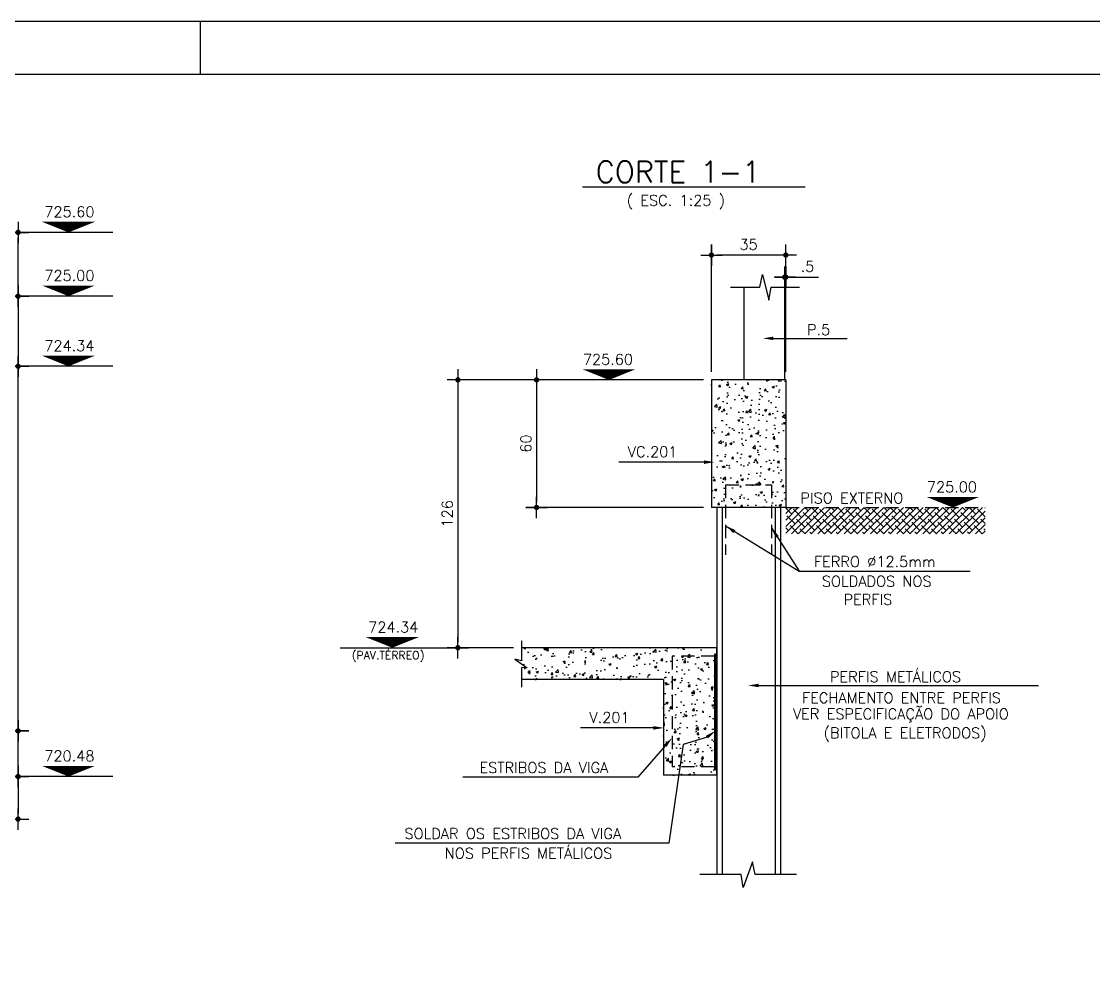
# Model space of a CAD drawing. Header units: inches. Extents: x 0 to 5940, y 0 to 4205.
# Drawn here: x 3921 to 4931, y 3306 to 4205 of the extents above; entities that cross this region are included whole.
import ezdxf
from ezdxf.enums import TextEntityAlignment as Align

# ---------------------------------------------------------------- set-up
doc = ezdxf.new("R2010")
doc.units = ezdxf.units.IN
doc.header["$LTSCALE"] = 50
doc.header["$MEASUREMENT"] = 0
doc.linetypes.add('HIDDEN', pattern=[0.375, 0.25, -0.125])
for name, color, linetype in [('COTA', 6, 'Continuous'), ('DETALHES', 2, 'Continuous'), ('FOLHA', 7, 'Continuous'), ('NIVEL', 3, 'Continuous'), ('TEXTO', 3, 'Continuous')]:
    doc.layers.add(name, color=color, linetype=linetype)
doc.styles.add('ROMANS', font='romans.shx')
doc.dimstyles.new('COTA_25', dxfattribs={"dimscale": 5, "dimtxt": 2, "dimasz": 1, "dimexe": 2, "dimexo": 1.5, "dimgap": 1, "dimtad": 1, "dimlfac": 0.5, "dimzin": 12, "dimdsep": 46, "dimtxsty": 'ROMANS', "dimblk1": 'COTA', "dimblk2": 'COTA', "dimsah": 1, "dimcen": -4, "dimdle": 1.5, "dimclrd": 6, "dimclre": 6, "dimclrt": 3, "dimadec": 0, "dimazin": 0, "dimtfac": 1, "dimtofl": 0, "dimtmove": 0, "dimatfit": 3, "dimldrblk": 'COTA', "dimfxl": 1, "dimtolj": 1, "dimtzin": 12, "dimarcsym": 0})
doc.dimstyles.new('COTA_50', dxfattribs={"dimscale": 5, "dimtxt": 2, "dimasz": 1, "dimexe": 2, "dimexo": 1.5, "dimgap": 1, "dimtad": 1, "dimzin": 12, "dimdsep": 46, "dimtxsty": 'ROMANS', "dimblk1": 'COTA', "dimblk2": 'COTA', "dimsah": 1, "dimcen": -4, "dimdle": 1.5, "dimclrd": 6, "dimclre": 6, "dimclrt": 3, "dimadec": 0, "dimazin": 0, "dimtfac": 1, "dimtofl": 0, "dimtmove": 0, "dimatfit": 3, "dimldrblk": 'COTA', "dimfxl": 1, "dimtolj": 1, "dimtzin": 12, "dimarcsym": 0})

# ---------------------------------------------------------------- blocks, each defined once
blk = doc.blocks.new('COTA')
at = {"layer": 'COTA'}
for p, q in [((2, 0), (-2, 0)), ((0, -2), (0, 2))]:
    blk.add_line(p, q, dxfattribs=at)
at = {"layer": 'COTA', "const_width": 0.5}
blk.add_lwpolyline([(-0.25, 0, 1), (0.25, 0, 1)], format="xyb", close=True, dxfattribs=at)
blk = doc.blocks.new('*D6')
at = {"layer": 'COTA', "color": 6, "lineweight": -2, "transparency": 16777216}
for p, q in [((3678.7, 4006.5), (3928.3, 4006.5)), ((3918.3, 3951.5), (3918.3, 4001.5)), ((3866.4, 3946.5), (3928.3, 3946.5))]:
    blk.add_line(p, q, dxfattribs=at)
at = {"layer": 'Defpoints', "color": 0, "transparency": 16777216}
for p in [(3671.2, 4006.5), (3918.3, 4006.5), (3858.9, 3946.5)]:
    blk.add_point(p, dxfattribs=at)
at = {"layer": 'COTA', "color": 6, "lineweight": -2, "transparency": 16777216, "xscale": 5, "yscale": 5, "zscale": 5}
for p, rotation in [((3918.3, 4006.5), 90), ((3918.3, 3946.5), 270)]:
    blk.add_blockref('COTA', p, dxfattribs=dict(at, rotation=rotation))
at = {"layer": 'COTA', "color": 3, "transparency": 16777216, "insert": (3908.3, 3976.5), "char_height": 10, "attachment_point": 5, "rotation": 90, "style": 'ROMANS'}
blk.add_mtext('\\A1;60', dxfattribs=at)
blk = doc.blocks.new('*D7')
at = {"layer": 'COTA', "color": 6, "lineweight": -2, "transparency": 16777216}
for p, q in [((3643.7, 3494.5), (3928.3, 3494.5)), ((3918.3, 3489.5), (3918.3, 3459.5)), ((3678.7, 3454.5), (3928.3, 3454.5))]:
    blk.add_line(p, q, dxfattribs=at)
at = {"layer": 'Defpoints', "color": 0, "transparency": 16777216}
for p in [(3636.2, 3494.5), (3671.2, 3454.5), (3918.3, 3454.5)]:
    blk.add_point(p, dxfattribs=at)
at = {"layer": 'COTA', "color": 6, "lineweight": -2, "transparency": 16777216, "xscale": 5, "yscale": 5, "zscale": 5}
for p, rotation in [((3918.3, 3494.5), 90), ((3918.3, 3454.5), 270)]:
    blk.add_blockref('COTA', p, dxfattribs=dict(at, rotation=rotation))
at = {"layer": 'COTA', "color": 3, "transparency": 16777216, "insert": (3908.3, 3474.5), "char_height": 10, "attachment_point": 5, "rotation": 90, "style": 'ROMANS'}
blk.add_mtext('\\A1;40', dxfattribs=at)
blk = doc.blocks.new('*D5')
at = {"layer": 'COTA', "color": 6, "lineweight": -2, "transparency": 16777216}
for p, q in [((3866.4, 3946.5), (3928.3, 3946.5)), ((3918.3, 3941.5), (3918.3, 3885.5)), ((3866.4, 3880.5), (3928.3, 3880.5))]:
    blk.add_line(p, q, dxfattribs=at)
at = {"layer": 'Defpoints', "color": 0, "transparency": 16777216}
for p in [(3858.9, 3946.5), (3858.9, 3880.5), (3918.3, 3880.5)]:
    blk.add_point(p, dxfattribs=at)
at = {"layer": 'COTA', "color": 6, "lineweight": -2, "transparency": 16777216, "xscale": 5, "yscale": 5, "zscale": 5}
for p, rotation in [((3918.3, 3946.5), 90), ((3918.3, 3880.5), 270)]:
    blk.add_blockref('COTA', p, dxfattribs=dict(at, rotation=rotation))
at = {"layer": 'COTA', "color": 3, "transparency": 16777216, "insert": (3908.3, 3913.5), "char_height": 10, "attachment_point": 5, "rotation": 90, "style": 'ROMANS'}
blk.add_mtext('\\A1;66', dxfattribs=at)
blk = doc.blocks.new('*X4')
at = {"color": 0}
for p, q in [((3776.4, -1206.8), (3778.4, -1204.8)), ((3776.4, -1206.6), (3778.2, -1204.8)), ((3776.4, -1206.4), (3778, -1204.8)), ((3776.4, -1206.2), (3777.9, -1204.8)), ((3776.4, -1206), (3777.7, -1204.8)), ((3776.4, -1205.9), (3777.5, -1204.8)), ((3776.4, -1205.7), (3777.3, -1204.8)), ((3776.4, -1205.5), (3777.2, -1204.8)), ((3776.4, -1205.3), (3777, -1204.8)), ((3776.4, -1205.2), (3776.8, -1204.8)), ((3776.4, -1205), (3776.6, -1204.8)), ((3776.4, -1204.8), (3776.4, -1204.8)), ((3776.4, -1206.9), (3778.4, -1204.9)), ((3776.4, -1207.1), (3778.4, -1205.1)), ((3776.4, -1207.3), (3778.4, -1205.3)), ((3776.4, -1207.5), (3778.4, -1205.5)), ((3776.4, -1207.6), (3778.4, -1205.6)), ((3776.4, -1207.8), (3778.4, -1205.8)), ((3776.4, -1208), (3778.4, -1206)), ((3776.4, -1208.2), (3778.4, -1206.2)), ((3776.4, -1208.3), (3778.4, -1206.3)), ((3776.4, -1208.5), (3778.4, -1206.5)), ((3776.4, -1208.7), (3778.4, -1206.7)), ((3776.4, -1208.9), (3778.4, -1206.9)), ((3776.4, -1209), (3778.4, -1207)), ((3776.4, -1209.2), (3778.4, -1207.2)), ((3776.4, -1209.4), (3778.4, -1207.4)), ((3776.4, -1209.6), (3778.4, -1207.6)), ((3776.4, -1209.8), (3778.4, -1207.8)), ((3776.4, -1209.9), (3778.4, -1207.9)), ((3776.4, -1210.1), (3778.4, -1208.1)), ((3776.4, -1210.3), (3778.4, -1208.3)), ((3776.4, -1210.5), (3778.4, -1208.5)), ((3776.4, -1210.6), (3778.4, -1208.6)), ((3776.4, -1210.8), (3778.4, -1208.8)), ((3776.4, -1211), (3778.4, -1209)), ((3776.4, -1211.2), (3778.4, -1209.2)), ((3776.4, -1211.3), (3778.4, -1209.3)), ((3776.4, -1211.5), (3778.4, -1209.5)), ((3776.4, -1211.7), (3778.4, -1209.7)), ((3776.4, -1211.9), (3778.4, -1209.9)), ((3776.4, -1212.1), (3778.4, -1210.1)), ((3776.4, -1212.2), (3778.4, -1210.2)), ((3776.4, -1212.4), (3778.4, -1210.4)), ((3776.4, -1212.6), (3778.4, -1210.6)), ((3776.4, -1212.8), (3778.4, -1210.8)), ((3776.4, -1212.9), (3778.4, -1210.9)), ((3776.4, -1213.1), (3778.4, -1211.1)), ((3776.4, -1213.3), (3778.4, -1211.3)), ((3776.4, -1213.5), (3778.4, -1211.5)), ((3776.4, -1213.6), (3778.4, -1211.6)), ((3776.4, -1213.8), (3778.4, -1211.8)), ((3776.4, -1214), (3778.4, -1212)), ((3776.4, -1214.2), (3778.4, -1212.2)), ((3776.4, -1214.4), (3778.4, -1212.4)), ((3776.4, -1214.5), (3778.4, -1212.5)), ((3776.4, -1214.7), (3778.4, -1212.7)), ((3776.4, -1214.9), (3778.4, -1212.9)), ((3776.4, -1215.1), (3778.4, -1213.1)), ((3776.4, -1215.2), (3778.4, -1213.2)), ((3776.4, -1215.4), (3778.4, -1213.4)), ((3776.4, -1215.6), (3778.4, -1213.6)), ((3776.4, -1215.8), (3778.4, -1213.8)), ((3776.4, -1215.9), (3778.4, -1213.9)), ((3776.4, -1216.1), (3778.4, -1214.1)), ((3776.4, -1216.3), (3778.4, -1214.3)), ((3776.4, -1216.5), (3778.4, -1214.5)), ((3776.4, -1216.7), (3778.4, -1214.7)), ((3776.4, -1216.8), (3778.4, -1214.8)), ((3776.4, -1217), (3778.4, -1215)), ((3776.4, -1217.2), (3778.4, -1215.2)), ((3776.4, -1217.4), (3778.4, -1215.4)), ((3776.4, -1217.5), (3778.4, -1215.5)), ((3776.4, -1217.7), (3778.4, -1215.7)), ((3776.4, -1217.9), (3778.4, -1215.9)), ((3776.4, -1218.1), (3778.4, -1216.1)), ((3776.4, -1218.2), (3778.4, -1216.2)), ((3776.4, -1218.4), (3778.4, -1216.4)), ((3776.4, -1218.6), (3778.4, -1216.6)), ((3776.4, -1218.8), (3778.4, -1216.8)), ((3776.4, -1218.9), (3778.4, -1216.9)), ((3776.4, -1219.1), (3778.4, -1217.1)), ((3776.4, -1219.3), (3778.4, -1217.3)), ((3776.4, -1219.5), (3778.4, -1217.5)), ((3776.4, -1219.7), (3778.4, -1217.7)), ((3776.4, -1219.8), (3778.4, -1217.8)), ((3776.4, -1220), (3778.4, -1218)), ((3776.4, -1220.2), (3778.4, -1218.2)), ((3776.4, -1220.4), (3778.4, -1218.4)), ((3776.4, -1220.5), (3778.4, -1218.5)), ((3776.4, -1220.7), (3778.4, -1218.7)), ((3776.4, -1220.9), (3778.4, -1218.9)), ((3776.4, -1221.1), (3778.4, -1219.1)), ((3776.4, -1221.2), (3778.4, -1219.2)), ((3776.4, -1221.4), (3778.4, -1219.4)), ((3776.4, -1221.6), (3778.4, -1219.6)), ((3776.4, -1221.8), (3778.4, -1219.8)), ((3776.4, -1222), (3778.4, -1220)), ((3776.4, -1222.1), (3778.4, -1220.1)), ((3776.4, -1222.3), (3778.4, -1220.3)), ((3776.4, -1222.5), (3778.4, -1220.5)), ((3776.4, -1222.7), (3778.4, -1220.7)), ((3776.4, -1222.8), (3778.4, -1220.8)), ((3776.4, -1223), (3778.4, -1221)), ((3776.4, -1223.2), (3778.4, -1221.2)), ((3776.4, -1223.4), (3778.4, -1221.4)), ((3776.4, -1223.5), (3778.4, -1221.5)), ((3776.4, -1223.7), (3778.4, -1221.7)), ((3776.4, -1223.9), (3778.4, -1221.9)), ((3776.4, -1224.1), (3778.4, -1222.1)), ((3776.4, -1224.3), (3778.4, -1222.3)), ((3776.4, -1224.4), (3778.4, -1222.4)), ((3776.4, -1224.6), (3778.4, -1222.6)), ((3776.4, -1224.8), (3778.4, -1222.8)), ((3776.4, -1225), (3778.4, -1223)), ((3776.4, -1225.1), (3778.4, -1223.1)), ((3776.4, -1225.3), (3778.4, -1223.3)), ((3776.4, -1225.5), (3778.4, -1223.5)), ((3776.4, -1225.7), (3778.4, -1223.7)), ((3776.4, -1225.8), (3778.4, -1223.8)), ((3776.4, -1226), (3778.4, -1224)), ((3776.4, -1226.2), (3778.4, -1224.2)), ((3776.4, -1226.4), (3778.4, -1224.4)), ((3776.4, -1226.6), (3778.4, -1224.6)), ((3776.4, -1226.7), (3778.4, -1224.7)), ((3776.4, -1226.9), (3778.4, -1224.9)), ((3776.4, -1227.1), (3778.4, -1225.1)), ((3776.4, -1227.3), (3778.4, -1225.3)), ((3776.4, -1227.4), (3778.4, -1225.4)), ((3776.4, -1227.6), (3778.4, -1225.6)), ((3776.4, -1227.8), (3778.4, -1225.8)), ((3776.4, -1228), (3778.4, -1226)), ((3776.4, -1228.1), (3778.4, -1226.1)), ((3776.4, -1228.3), (3778.4, -1226.3)), ((3776.4, -1228.5), (3778.4, -1226.5)), ((3776.4, -1228.7), (3778.4, -1226.7)), ((3776.4, -1228.8), (3778.4, -1226.8)), ((3776.4, -1229), (3778.4, -1227)), ((3776.4, -1229.2), (3778.4, -1227.2)), ((3776.4, -1229.4), (3778.4, -1227.4)), ((3776.4, -1229.6), (3778.4, -1227.6)), ((3776.4, -1229.7), (3778.4, -1227.7)), ((3776.4, -1229.9), (3778.4, -1227.9)), ((3776.4, -1230.1), (3778.4, -1228.1)), ((3776.4, -1230.3), (3778.4, -1228.3)), ((3776.4, -1230.4), (3778.4, -1228.4)), ((3776.4, -1230.6), (3778.4, -1228.6)), ((3776.4, -1230.8), (3778.4, -1228.8)), ((3776.4, -1231), (3778.4, -1229)), ((3776.4, -1231.1), (3778.4, -1229.1)), ((3776.4, -1231.3), (3778.4, -1229.3)), ((3776.4, -1231.5), (3778.4, -1229.5)), ((3776.4, -1231.7), (3778.4, -1229.7)), ((3776.4, -1231.9), (3778.4, -1229.9)), ((3776.4, -1232), (3778.4, -1230)), ((3776.4, -1232.2), (3778.4, -1230.2)), ((3776.4, -1232.4), (3778.4, -1230.4)), ((3776.4, -1232.6), (3778.4, -1230.6)), ((3776.4, -1232.7), (3778.4, -1230.7)), ((3776.4, -1232.9), (3778.4, -1230.9)), ((3776.4, -1233.1), (3778.4, -1231.1)), ((3776.4, -1233.3), (3778.4, -1231.3)), ((3776.4, -1233.4), (3778.4, -1231.4)), ((3776.4, -1233.6), (3778.4, -1231.6)), ((3776.4, -1233.8), (3778.4, -1231.8)), ((3776.4, -1234), (3778.4, -1232)), ((3776.4, -1234.2), (3778.4, -1232.2)), ((3776.4, -1234.3), (3778.4, -1232.3)), ((3776.4, -1234.5), (3778.4, -1232.5)), ((3776.4, -1234.7), (3778.4, -1232.7)), ((3776.4, -1234.9), (3778.4, -1232.9)), ((3776.4, -1235), (3778.4, -1233)), ((3776.4, -1235.2), (3778.4, -1233.2)), ((3776.4, -1235.4), (3778.4, -1233.4)), ((3776.4, -1235.6), (3778.4, -1233.6)), ((3776.4, -1235.7), (3778.4, -1233.7)), ((3776.4, -1235.9), (3778.4, -1233.9)), ((3776.4, -1236.1), (3778.4, -1234.1)), ((3776.4, -1236.3), (3778.4, -1234.3)), ((3776.4, -1236.4), (3778.4, -1234.4)), ((3776.4, -1236.6), (3778.4, -1234.6)), ((3776.4, -1236.8), (3778.4, -1234.8)), ((3776.4, -1237), (3778.4, -1235)), ((3776.4, -1237.2), (3778.4, -1235.2)), ((3776.4, -1237.3), (3778.4, -1235.3)), ((3776.4, -1237.5), (3778.4, -1235.5)), ((3776.4, -1237.7), (3778.4, -1235.7)), ((3776.4, -1237.9), (3778.4, -1235.9)), ((3776.4, -1238), (3778.4, -1236)), ((3776.4, -1238.2), (3778.4, -1236.2)), ((3776.4, -1238.4), (3778.4, -1236.4)), ((3776.4, -1238.6), (3778.4, -1236.6)), ((3776.4, -1238.7), (3778.4, -1236.7)), ((3776.4, -1238.9), (3778.4, -1236.9)), ((3776.4, -1239.1), (3778.4, -1237.1)), ((3776.4, -1239.3), (3778.4, -1237.3)), ((3776.4, -1239.5), (3778.4, -1237.5)), ((3776.4, -1239.6), (3778.4, -1237.6)), ((3776.4, -1239.8), (3778.4, -1237.8)), ((3776.4, -1240), (3778.4, -1238)), ((3776.4, -1240.2), (3778.4, -1238.2)), ((3776.4, -1240.3), (3778.4, -1238.3)), ((3776.4, -1240.5), (3778.4, -1238.5)), ((3776.4, -1240.7), (3778.4, -1238.7)), ((3776.4, -1240.9), (3778.4, -1238.9)), ((3776.4, -1241), (3778.4, -1239)), ((3776.4, -1241.2), (3778.4, -1239.2)), ((3776.4, -1241.4), (3778.4, -1239.4)), ((3776.4, -1241.6), (3778.4, -1239.6)), ((3776.4, -1241.8), (3778.4, -1239.8)), ((3776.4, -1241.9), (3778.4, -1239.9)), ((3776.4, -1242.1), (3778.4, -1240.1)), ((3776.4, -1242.3), (3778.4, -1240.3)), ((3776.4, -1242.5), (3778.4, -1240.5)), ((3776.4, -1242.6), (3778.4, -1240.6)), ((3776.4, -1242.8), (3778.4, -1240.8)), ((3776.4, -1243), (3778.4, -1241)), ((3776.4, -1243.2), (3778.4, -1241.2)), ((3776.4, -1243.3), (3778.4, -1241.3)), ((3776.4, -1243.5), (3778.4, -1241.5)), ((3776.4, -1243.7), (3778.4, -1241.7)), ((3776.4, -1243.9), (3778.4, -1241.9)), ((3776.4, -1244.1), (3778.4, -1242.1)), ((3776.4, -1244.2), (3778.4, -1242.2)), ((3776.4, -1244.4), (3778.4, -1242.4)), ((3776.4, -1244.6), (3778.4, -1242.6)), ((3776.4, -1244.8), (3778.4, -1242.8)), ((3776.4, -1244.9), (3778.4, -1242.9)), ((3776.4, -1245.1), (3778.4, -1243.1)), ((3776.4, -1245.3), (3778.4, -1243.3)), ((3776.4, -1245.5), (3778.4, -1243.5)), ((3776.4, -1245.6), (3778.4, -1243.6)), ((3776.4, -1245.8), (3778.4, -1243.8)), ((3776.4, -1246), (3778.4, -1244)), ((3776.4, -1246.2), (3778.4, -1244.2)), ((3776.4, -1246.3), (3778.4, -1244.3)), ((3776.4, -1246.5), (3778.4, -1244.5)), ((3776.4, -1246.7), (3778.4, -1244.7)), ((3776.4, -1246.9), (3778.4, -1244.9)), ((3776.4, -1247.1), (3778.4, -1245.1)), ((3776.4, -1247.2), (3778.4, -1245.2)), ((3776.4, -1247.4), (3778.4, -1245.4)), ((3776.4, -1247.6), (3778.4, -1245.6)), ((3776.4, -1247.8), (3778.4, -1245.8)), ((3776.4, -1247.9), (3778.4, -1245.9)), ((3776.4, -1248.1), (3778.4, -1246.1)), ((3776.4, -1248.3), (3778.4, -1246.3)), ((3776.4, -1248.5), (3778.4, -1246.5)), ((3776.4, -1248.6), (3778.4, -1246.6)), ((3776.4, -1248.8), (3778.4, -1246.8)), ((3776.4, -1249), (3778.4, -1247)), ((3776.4, -1249.2), (3778.4, -1247.2)), ((3776.4, -1249.4), (3778.4, -1247.4)), ((3776.4, -1249.5), (3778.4, -1247.5)), ((3776.4, -1249.7), (3778.4, -1247.7)), ((3776.4, -1249.9), (3778.4, -1247.9)), ((3776.4, -1250.1), (3778.4, -1248.1)), ((3776.4, -1250.2), (3778.4, -1248.2)), ((3776.4, -1250.4), (3778.4, -1248.4)), ((3776.4, -1250.6), (3778.4, -1248.6)), ((3776.4, -1250.8), (3778.4, -1248.8)), ((3776.4, -1250.9), (3778.4, -1248.9)), ((3776.4, -1251.1), (3778.4, -1249.1)), ((3776.4, -1251.3), (3778.4, -1249.3)), ((3776.4, -1251.5), (3778.4, -1249.5)), ((3776.4, -1251.7), (3778.4, -1249.7)), ((3776.4, -1251.8), (3778.4, -1249.8)), ((3776.4, -1252), (3778.4, -1250)), ((3776.4, -1252.2), (3778.4, -1250.2)), ((3776.4, -1252.4), (3778.4, -1250.4)), ((3776.4, -1252.5), (3778.4, -1250.5)), ((3776.4, -1252.7), (3778.4, -1250.7)), ((3776.4, -1252.9), (3778.4, -1250.9)), ((3776.4, -1253.1), (3778.4, -1251.1)), ((3776.4, -1253.2), (3778.4, -1251.2)), ((3776.4, -1253.4), (3778.4, -1251.4)), ((3776.4, -1253.6), (3778.4, -1251.6)), ((3776.4, -1253.8), (3778.4, -1251.8)), ((3776.4, -1254), (3778.4, -1252)), ((3776.4, -1254.1), (3778.4, -1252.1)), ((3776.4, -1254.3), (3778.4, -1252.3)), ((3776.4, -1254.5), (3778.4, -1252.5)), ((3776.4, -1254.7), (3778.4, -1252.7)), ((3776.4, -1254.8), (3778.4, -1252.8)), ((3776.4, -1255), (3778.4, -1253)), ((3776.4, -1255.2), (3778.4, -1253.2)), ((3776.4, -1255.4), (3778.4, -1253.4)), ((3776.4, -1255.5), (3778.4, -1253.5)), ((3776.4, -1255.7), (3778.4, -1253.7)), ((3776.4, -1255.9), (3778.4, -1253.9)), ((3776.4, -1256.1), (3778.4, -1254.1)), ((3776.4, -1256.2), (3778.4, -1254.2)), ((3776.4, -1256.4), (3778.4, -1254.4)), ((3776.4, -1256.6), (3778.4, -1254.6)), ((3776.4, -1256.8), (3778.4, -1254.8)), ((3776.4, -1257), (3778.4, -1255)), ((3776.4, -1257.1), (3778.4, -1255.1)), ((3776.4, -1257.3), (3778.4, -1255.3)), ((3776.4, -1257.5), (3778.4, -1255.5)), ((3776.4, -1257.7), (3778.4, -1255.7)), ((3776.4, -1257.8), (3778.4, -1255.8)), ((3776.4, -1258), (3778.4, -1256)), ((3776.4, -1258.2), (3778.4, -1256.2)), ((3776.4, -1258.4), (3778.4, -1256.4)), ((3776.4, -1258.5), (3778.4, -1256.5)), ((3776.4, -1258.7), (3778.4, -1256.7)), ((3776.4, -1258.9), (3778.4, -1256.9)), ((3776.4, -1259.1), (3778.4, -1257.1)), ((3776.4, -1259.3), (3778.4, -1257.3)), ((3776.4, -1259.4), (3778.4, -1257.4)), ((3776.4, -1259.6), (3778.4, -1257.6)), ((3776.4, -1259.8), (3778.4, -1257.8)), ((3776.4, -1260), (3778.4, -1258)), ((3776.4, -1260.1), (3778.4, -1258.1)), ((3776.4, -1260.3), (3778.4, -1258.3)), ((3776.4, -1260.5), (3778.4, -1258.5)), ((3776.4, -1260.7), (3778.4, -1258.7)), ((3776.4, -1260.8), (3778.4, -1258.8)), ((3776.4, -1261), (3778.4, -1259)), ((3776.4, -1261.2), (3778.4, -1259.2)), ((3776.4, -1261.4), (3778.4, -1259.4)), ((3776.4, -1261.6), (3778.4, -1259.6)), ((3776.4, -1261.7), (3778.4, -1259.7)), ((3776.4, -1261.9), (3778.4, -1259.9)), ((3776.4, -1262.1), (3778.4, -1260.1)), ((3776.4, -1262.3), (3778.4, -1260.3)), ((3776.4, -1262.4), (3778.4, -1260.4)), ((3776.4, -1262.6), (3778.4, -1260.6)), ((3776.4, -1262.8), (3778.4, -1260.8)), ((3776.4, -1263), (3778.4, -1261)), ((3776.4, -1263.1), (3778.4, -1261.1)), ((3776.4, -1263.3), (3778.4, -1261.3)), ((3776.4, -1263.5), (3778.4, -1261.5)), ((3776.4, -1263.7), (3778.4, -1261.7)), ((3776.4, -1263.9), (3778.4, -1261.9)), ((3776.4, -1264), (3778.4, -1262)), ((3776.4, -1264.2), (3778.4, -1262.2)), ((3776.4, -1264.4), (3778.4, -1262.4)), ((3776.4, -1264.6), (3778.4, -1262.6)), ((3776.4, -1264.7), (3778.4, -1262.7)), ((3776.4, -1264.9), (3778.4, -1262.9)), ((3776.4, -1265.1), (3778.4, -1263.1)), ((3776.4, -1265.3), (3778.4, -1263.3)), ((3776.4, -1265.4), (3778.4, -1263.4)), ((3776.4, -1265.6), (3778.4, -1263.6)), ((3776.4, -1265.8), (3778.4, -1263.8)), ((3776.4, -1266), (3778.4, -1264)), ((3776.4, -1266.1), (3778.4, -1264.1)), ((3776.4, -1266.3), (3778.4, -1264.3)), ((3776.4, -1266.5), (3778.4, -1264.5)), ((3776.4, -1266.7), (3778.4, -1264.7)), ((3776.4, -1266.9), (3778.4, -1264.9)), ((3776.4, -1267), (3778.4, -1265)), ((3776.4, -1267.2), (3778.4, -1265.2)), ((3776.4, -1267.4), (3778.4, -1265.4)), ((3776.4, -1267.6), (3778.4, -1265.6)), ((3776.4, -1267.7), (3778.4, -1265.7)), ((3776.4, -1267.9), (3778.4, -1265.9)), ((3776.4, -1268.1), (3778.4, -1266.1)), ((3776.4, -1268.3), (3778.4, -1266.3)), ((3776.4, -1268.4), (3778.4, -1266.4)), ((3776.4, -1268.6), (3778.4, -1266.6)), ((3776.4, -1268.8), (3778.4, -1266.8)), ((3776.4, -1269), (3778.4, -1267)), ((3776.4, -1269.2), (3778.4, -1267.2)), ((3776.4, -1269.3), (3778.4, -1267.3)), ((3776.4, -1269.5), (3778.4, -1267.5)), ((3776.4, -1269.7), (3778.4, -1267.7)), ((3776.4, -1269.9), (3778.4, -1267.9)), ((3776.4, -1270), (3778.4, -1268)), ((3776.4, -1270.2), (3778.4, -1268.2)), ((3776.4, -1270.4), (3778.4, -1268.4)), ((3776.4, -1270.6), (3778.4, -1268.6)), ((3776.4, -1270.7), (3778.4, -1268.7)), ((3776.4, -1270.9), (3778.4, -1268.9)), ((3776.4, -1271.1), (3778.4, -1269.1)), ((3776.4, -1271.3), (3778.4, -1269.3)), ((3776.4, -1271.5), (3778.4, -1269.5)), ((3776.4, -1271.6), (3778.4, -1269.6)), ((3776.4, -1271.8), (3778.4, -1269.8)), ((3776.4, -1272), (3778.4, -1270)), ((3776.4, -1272.2), (3778.4, -1270.2)), ((3776.4, -1272.3), (3778.4, -1270.3)), ((3776.4, -1272.5), (3778.4, -1270.5)), ((3776.4, -1272.7), (3778.4, -1270.7)), ((3776.4, -1272.9), (3778.4, -1270.9)), ((3776.4, -1273), (3778.4, -1271)), ((3776.4, -1273.2), (3778.4, -1271.2)), ((3776.4, -1273.4), (3778.4, -1271.4)), ((3776.4, -1273.6), (3778.4, -1271.6)), ((3776.4, -1273.7), (3778.4, -1271.7)), ((3776.4, -1273.9), (3778.4, -1271.9)), ((3776.4, -1274.1), (3778.4, -1272.1)), ((3776.4, -1274.3), (3778.4, -1272.3)), ((3776.4, -1274.5), (3778.4, -1272.5)), ((3776.4, -1274.6), (3778.4, -1272.6)), ((3776.4, -1274.8), (3778.4, -1272.8)), ((3776.4, -1275), (3778.4, -1273)), ((3776.4, -1275.2), (3778.4, -1273.2)), ((3776.4, -1275.3), (3778.4, -1273.3)), ((3776.4, -1275.5), (3778.4, -1273.5)), ((3776.4, -1275.7), (3778.4, -1273.7)), ((3776.4, -1275.9), (3778.4, -1273.9)), ((3776.4, -1276), (3778.4, -1274)), ((3776.4, -1276.2), (3778.4, -1274.2)), ((3776.4, -1276.4), (3778.4, -1274.4)), ((3776.4, -1276.6), (3778.4, -1274.6)), ((3776.4, -1276.8), (3778.4, -1274.8)), ((3776.4, -1276.9), (3778.4, -1274.9)), ((3776.4, -1277.1), (3778.4, -1275.1)), ((3776.4, -1277.3), (3778.4, -1275.3)), ((3776.4, -1277.5), (3778.4, -1275.5)), ((3776.4, -1277.6), (3778.4, -1275.6)), ((3776.4, -1277.8), (3778.4, -1275.8)), ((3776.4, -1278), (3778.4, -1276)), ((3776.4, -1278.2), (3778.4, -1276.2)), ((3776.4, -1278.3), (3778.4, -1276.3)), ((3776.4, -1278.5), (3778.4, -1276.5)), ((3776.4, -1278.7), (3778.4, -1276.7)), ((3776.4, -1278.9), (3778.4, -1276.9)), ((3776.4, -1279.1), (3778.4, -1277.1)), ((3776.4, -1279.2), (3778.4, -1277.2)), ((3776.4, -1279.4), (3778.4, -1277.4)), ((3776.4, -1279.6), (3778.4, -1277.6)), ((3776.4, -1279.8), (3778.4, -1277.8)), ((3776.4, -1279.9), (3778.4, -1277.9)), ((3776.4, -1280.1), (3778.4, -1278.1)), ((3776.4, -1280.3), (3778.4, -1278.3)), ((3776.4, -1280.5), (3778.4, -1278.5)), ((3776.4, -1280.6), (3778.4, -1278.6)), ((3776.4, -1280.8), (3778.4, -1278.8)), ((3776.4, -1281), (3778.4, -1279)), ((3776.4, -1281.2), (3778.4, -1279.2)), ((3776.4, -1281.4), (3778.4, -1279.4)), ((3776.4, -1281.5), (3778.4, -1279.5)), ((3776.4, -1281.7), (3778.4, -1279.7)), ((3776.4, -1281.9), (3778.4, -1279.9)), ((3776.4, -1282.1), (3778.4, -1280.1)), ((3776.4, -1282.2), (3778.4, -1280.2)), ((3776.4, -1282.4), (3778.4, -1280.4)), ((3776.4, -1282.6), (3778.4, -1280.6)), ((3776.4, -1282.8), (3778.4, -1280.8)), ((3776.4, -1282.9), (3778.4, -1280.9)), ((3776.4, -1283.1), (3778.4, -1281.1)), ((3776.4, -1283.3), (3778.4, -1281.3)), ((3776.4, -1283.5), (3778.4, -1281.5)), ((3776.4, -1283.6), (3778.4, -1281.6)), ((3776.4, -1283.8), (3778.4, -1281.8)), ((3776.4, -1284), (3778.4, -1282)), ((3776.4, -1284.2), (3778.4, -1282.2)), ((3776.4, -1284.4), (3778.4, -1282.4)), ((3776.4, -1284.5), (3778.4, -1282.5)), ((3776.4, -1284.7), (3778.4, -1282.7)), ((3776.4, -1284.9), (3778.4, -1282.9)), ((3776.4, -1285.1), (3778.4, -1283.1)), ((3776.4, -1285.2), (3778.4, -1283.2)), ((3776.4, -1285.4), (3778.4, -1283.4)), ((3776.4, -1285.6), (3778.4, -1283.6)), ((3776.4, -1285.8), (3778.4, -1283.8)), ((3776.4, -1285.9), (3778.4, -1283.9)), ((3776.4, -1286.1), (3778.4, -1284.1)), ((3776.4, -1286.3), (3778.4, -1284.3)), ((3776.4, -1286.5), (3778.4, -1284.5)), ((3776.4, -1286.7), (3778.4, -1284.7)), ((3776.4, -1286.8), (3778.4, -1284.8)), ((3776.4, -1287), (3778.4, -1285)), ((3776.4, -1287.2), (3778.4, -1285.2)), ((3776.4, -1287.4), (3778.4, -1285.4)), ((3776.4, -1287.5), (3778.4, -1285.5)), ((3776.4, -1287.7), (3778.4, -1285.7)), ((3776.4, -1287.9), (3778.4, -1285.9)), ((3776.4, -1288.1), (3778.4, -1286.1)), ((3776.4, -1288.2), (3778.4, -1286.2)), ((3776.4, -1288.4), (3778.4, -1286.4)), ((3776.4, -1288.6), (3778.4, -1286.6)), ((3776.4, -1288.8), (3778.4, -1286.8)), ((3776.4, -1289), (3778.4, -1287)), ((3776.4, -1289.1), (3778.4, -1287.1)), ((3776.4, -1289.3), (3778.4, -1287.3)), ((3776.4, -1289.5), (3778.4, -1287.5)), ((3776.4, -1289.7), (3778.4, -1287.7)), ((3776.4, -1289.8), (3778.4, -1287.8)), ((3776.4, -1290), (3778.4, -1288)), ((3776.4, -1290.2), (3778.4, -1288.2)), ((3776.4, -1290.4), (3778.4, -1288.4)), ((3776.4, -1290.5), (3778.4, -1288.5)), ((3776.4, -1290.7), (3778.4, -1288.7)), ((3776.4, -1290.9), (3778.4, -1288.9)), ((3776.4, -1291.1), (3778.4, -1289.1)), ((3776.4, -1291.3), (3778.4, -1289.3)), ((3776.4, -1291.4), (3778.4, -1289.4)), ((3776.4, -1291.6), (3778.4, -1289.6)), ((3776.4, -1291.8), (3778.4, -1289.8)), ((3776.4, -1292), (3778.4, -1290)), ((3776.4, -1292.1), (3778.4, -1290.1)), ((3776.4, -1292.3), (3778.4, -1290.3)), ((3776.4, -1292.5), (3778.4, -1290.5)), ((3776.4, -1292.7), (3778.4, -1290.7)), ((3776.4, -1292.8), (3778.4, -1290.8)), ((3776.4, -1293), (3778.4, -1291)), ((3776.4, -1293.2), (3778.4, -1291.2)), ((3776.4, -1293.4), (3778.4, -1291.4)), ((3776.4, -1293.5), (3778.4, -1291.5)), ((3776.4, -1293.7), (3778.4, -1291.7)), ((3776.4, -1293.9), (3778.4, -1291.9)), ((3776.4, -1294.1), (3778.4, -1292.1)), ((3776.4, -1294.3), (3778.4, -1292.3)), ((3776.4, -1294.4), (3778.4, -1292.4)), ((3776.4, -1294.6), (3778.4, -1292.6)), ((3776.4, -1294.8), (3778.4, -1292.8)), ((3776.4, -1295), (3778.4, -1293)), ((3776.4, -1295.1), (3778.4, -1293.1)), ((3776.4, -1295.3), (3778.4, -1293.3)), ((3776.4, -1295.5), (3778.4, -1293.5)), ((3776.4, -1295.7), (3778.4, -1293.7)), ((3776.4, -1295.8), (3778.4, -1293.8)), ((3776.4, -1296), (3778.4, -1294)), ((3776.4, -1296.2), (3778.4, -1294.2)), ((3776.4, -1296.4), (3778.4, -1294.4)), ((3776.4, -1296.6), (3778.4, -1294.6)), ((3776.4, -1296.7), (3778.4, -1294.7)), ((3776.4, -1296.9), (3778.4, -1294.9)), ((3776.4, -1297.1), (3778.4, -1295.1)), ((3776.4, -1297.3), (3778.4, -1295.3)), ((3776.4, -1297.4), (3778.4, -1295.4)), ((3776.4, -1297.6), (3778.4, -1295.6)), ((3776.4, -1297.8), (3778.4, -1295.8)), ((3776.4, -1298), (3778.4, -1296)), ((3776.4, -1298.1), (3778.4, -1296.1)), ((3776.4, -1298.3), (3778.4, -1296.3)), ((3776.4, -1298.5), (3778.4, -1296.5)), ((3776.4, -1298.7), (3778.4, -1296.7)), ((3776.4, -1298.9), (3778.4, -1296.9)), ((3776.4, -1299), (3778.4, -1297)), ((3776.4, -1299.2), (3778.4, -1297.2)), ((3776.4, -1299.4), (3778.4, -1297.4)), ((3776.4, -1299.6), (3778.4, -1297.6)), ((3776.4, -1299.7), (3778.4, -1297.7)), ((3776.4, -1299.9), (3778.4, -1297.9)), ((3776.4, -1300.1), (3778.4, -1298.1)), ((3776.4, -1300.3), (3778.4, -1298.3)), ((3776.4, -1300.4), (3778.4, -1298.4)), ((3776.4, -1300.6), (3778.4, -1298.6)), ((3776.4, -1300.8), (3778.4, -1298.8)), ((3776.4, -1301), (3778.4, -1299)), ((3776.4, -1301.1), (3778.4, -1299.1)), ((3776.4, -1301.3), (3778.4, -1299.3)), ((3776.4, -1301.5), (3778.4, -1299.5)), ((3776.4, -1301.7), (3778.4, -1299.7)), ((3776.4, -1301.9), (3778.4, -1299.9)), ((3776.4, -1302), (3778.4, -1300)), ((3776.4, -1302.2), (3778.4, -1300.2)), ((3776.4, -1302.4), (3778.4, -1300.4)), ((3776.4, -1302.6), (3778.4, -1300.6)), ((3776.4, -1302.7), (3778.4, -1300.7)), ((3776.4, -1302.9), (3778.4, -1300.9)), ((3776.4, -1303.1), (3778.4, -1301.1)), ((3776.4, -1303.3), (3778.4, -1301.3)), ((3776.4, -1303.4), (3778.4, -1301.4)), ((3776.4, -1303.6), (3778.4, -1301.6)), ((3776.4, -1303.8), (3778.4, -1301.8)), ((3776.4, -1304), (3778.4, -1302)), ((3776.4, -1304.2), (3778.4, -1302.2)), ((3776.4, -1304.3), (3778.4, -1302.3)), ((3776.4, -1304.5), (3778.4, -1302.5)), ((3776.4, -1304.7), (3778.4, -1302.7)), ((3776.4, -1304.9), (3778.4, -1302.9)), ((3776.4, -1305), (3778.4, -1303)), ((3776.4, -1305.2), (3778.4, -1303.2)), ((3776.4, -1305.4), (3778.4, -1303.4)), ((3776.4, -1305.6), (3778.4, -1303.6)), ((3776.4, -1305.7), (3778.4, -1303.7)), ((3776.4, -1305.9), (3778.4, -1303.9)), ((3776.4, -1306.1), (3778.4, -1304.1)), ((3776.4, -1306.3), (3778.4, -1304.3)), ((3776.4, -1306.5), (3778.4, -1304.5)), ((3776.4, -1306.6), (3778.4, -1304.6)), ((3776.4, -1306.8), (3778.4, -1304.8)), ((3776.4, -1307), (3778.4, -1305)), ((3776.4, -1307.2), (3778.4, -1305.2)), ((3776.4, -1307.3), (3778.4, -1305.3)), ((3776.4, -1307.5), (3778.4, -1305.5)), ((3776.4, -1307.7), (3778.4, -1305.7)), ((3776.4, -1307.9), (3778.4, -1305.9)), ((3776.4, -1308), (3778.4, -1306)), ((3776.4, -1308.2), (3778.4, -1306.2)), ((3776.4, -1308.4), (3778.4, -1306.4)), ((3776.4, -1308.6), (3778.4, -1306.6)), ((3776.4, -1308.8), (3778.4, -1306.8)), ((3776.4, -1308.9), (3778.4, -1306.9)), ((3776.4, -1309.1), (3778.4, -1307.1)), ((3776.4, -1309.3), (3778.4, -1307.3)), ((3776.4, -1309.5), (3778.4, -1307.5)), ((3776.4, -1309.6), (3778.4, -1307.6)), ((3776.4, -1309.8), (3778.4, -1307.8)), ((3776.4, -1310), (3778.4, -1308)), ((3776.4, -1310.2), (3778.4, -1308.2)), ((3776.4, -1310.3), (3778.4, -1308.3)), ((3776.4, -1310.5), (3778.4, -1308.5)), ((3776.4, -1310.7), (3778.4, -1308.7)), ((3776.4, -1310.9), (3778.4, -1308.9)), ((3776.4, -1311), (3778.4, -1309)), ((3776.4, -1311.2), (3778.4, -1309.2)), ((3776.4, -1311.4), (3778.4, -1309.4)), ((3776.4, -1311.6), (3778.4, -1309.6)), ((3776.4, -1311.8), (3778.4, -1309.8)), ((3776.4, -1311.9), (3778.4, -1309.9)), ((3776.4, -1312.1), (3778.4, -1310.1)), ((3776.4, -1312.3), (3778.4, -1310.3)), ((3776.4, -1312.5), (3778.4, -1310.5)), ((3776.4, -1312.6), (3778.4, -1310.6)), ((3776.4, -1312.8), (3778.4, -1310.8)), ((3776.4, -1313), (3778.4, -1311)), ((3776.4, -1313.2), (3778.4, -1311.2)), ((3776.4, -1313.3), (3778.4, -1311.3)), ((3776.4, -1313.5), (3778.4, -1311.5)), ((3776.4, -1313.7), (3778.4, -1311.7)), ((3776.5, -1313.8), (3778.4, -1311.9)), ((3776.7, -1313.8), (3778.4, -1312.1)), ((3776.9, -1313.8), (3778.4, -1312.2)), ((3777, -1313.8), (3778.4, -1312.4)), ((3777.2, -1313.8), (3778.4, -1312.6)), ((3777.4, -1313.8), (3778.4, -1312.8)), ((3777.6, -1313.8), (3778.4, -1312.9)), ((3777.8, -1313.8), (3778.4, -1313.1)), ((3777.9, -1313.8), (3778.4, -1313.3)), ((3778.1, -1313.8), (3778.4, -1313.5)), ((3778.3, -1313.8), (3778.4, -1313.6))]:
    blk.add_line(p, q, dxfattribs=at)
blk = doc.blocks.new('*D11')
at = {"layer": 'COTA', "color": 6, "lineweight": -2, "transparency": 16777216}
for p, q in [((4563.5, 3867.7), (4322.3, 3867.7)), ((4332.3, 3862.7), (4332.3, 3620.7)), ((4384.8, 3615.7), (4322.3, 3615.7))]:
    blk.add_line(p, q, dxfattribs=at)
at = {"layer": 'Defpoints', "color": 0, "transparency": 16777216}
for p in [(4571, 3867.7), (4332.3, 3615.7), (4392.3, 3615.7)]:
    blk.add_point(p, dxfattribs=at)
at = {"layer": 'COTA', "color": 6, "lineweight": -2, "transparency": 16777216, "xscale": 5, "yscale": 5, "zscale": 5}
for p, rotation in [((4332.3, 3867.7), 90), ((4332.3, 3615.7), 270)]:
    blk.add_blockref('COTA', p, dxfattribs=dict(at, rotation=rotation))
at = {"layer": 'COTA', "color": 3, "transparency": 16777216, "insert": (4322.3, 3741.7), "char_height": 10, "attachment_point": 5, "rotation": 90, "style": 'ROMANS'}
blk.add_mtext('\\A1;126', dxfattribs=at)
blk = doc.blocks.new('*D12')
at = {"layer": 'COTA', "color": 6, "lineweight": -2, "transparency": 16777216}
for p, q in [((4563.5, 3867.7), (4396.4, 3867.7)), ((4406.4, 3862.7), (4406.4, 3752.7)), ((4563.5, 3747.7), (4396.4, 3747.7))]:
    blk.add_line(p, q, dxfattribs=at)
at = {"layer": 'Defpoints', "color": 0, "transparency": 16777216}
for p in [(4571, 3867.7), (4406.4, 3747.7), (4571, 3747.7)]:
    blk.add_point(p, dxfattribs=at)
at = {"layer": 'COTA', "color": 6, "lineweight": -2, "transparency": 16777216, "xscale": 5, "yscale": 5, "zscale": 5}
for p, rotation in [((4406.4, 3867.7), 90), ((4406.4, 3747.7), 270)]:
    blk.add_blockref('COTA', p, dxfattribs=dict(at, rotation=rotation))
at = {"layer": 'COTA', "color": 3, "transparency": 16777216, "insert": (4396.4, 3807.7), "char_height": 10, "attachment_point": 5, "rotation": 90, "style": 'ROMANS'}
blk.add_mtext('\\A1;60', dxfattribs=at)
blk = doc.blocks.new('*D29')
at = {"layer": 'COTA', "color": 6, "lineweight": -2, "transparency": 16777216}
for p, q in [((4571, 3875.2), (4571, 3995.2)), ((4641, 3875.2), (4641, 3995.2)), ((4636, 3985.2), (4576, 3985.2))]:
    blk.add_line(p, q, dxfattribs=at)
at = {"layer": 'Defpoints', "color": 0, "transparency": 16777216}
for p in [(4571, 3985.2), (4571, 3867.7), (4641, 3867.7)]:
    blk.add_point(p, dxfattribs=at)
at = {"layer": 'COTA', "color": 6, "lineweight": -2, "transparency": 16777216, "xscale": 5, "yscale": 5, "zscale": 5, "rotation": 180}
blk.add_blockref('COTA', (4571, 3985.2), dxfattribs=at)
at = {"layer": 'COTA', "color": 6, "lineweight": -2, "transparency": 16777216, "xscale": 5, "yscale": 5, "zscale": 5}
blk.add_blockref('COTA', (4641, 3985.2), dxfattribs=at)
at = {"layer": 'COTA', "color": 3, "transparency": 16777216, "insert": (4606, 3995.2), "char_height": 10, "attachment_point": 5, "style": 'ROMANS'}
blk.add_mtext('\\A1;35', dxfattribs=at)
blk = doc.blocks.new('*D30')
at = {"layer": 'COTA', "color": 6, "lineweight": -2, "transparency": 16777216}
for p, q in [((4640, 3962.4), (4640, 3974.4)), ((4641, 3962.4), (4641, 3974.4)), ((4635, 3964.4), (4630, 3964.4)), ((4646, 3964.4), (4671.9, 3964.4))]:
    blk.add_line(p, q, dxfattribs=at)
at = {"layer": 'Defpoints', "color": 0, "transparency": 16777216}
for p in [(4641, 3964.4), (4640, 3954.9), (4641, 3954.9)]:
    blk.add_point(p, dxfattribs=at)
at = {"layer": 'COTA', "color": 6, "lineweight": -2, "transparency": 16777216, "xscale": 5, "yscale": 5, "zscale": 5}
blk.add_blockref('COTA', (4640, 3964.4), dxfattribs=at)
at = {"layer": 'COTA', "color": 6, "lineweight": -2, "transparency": 16777216, "xscale": 5, "yscale": 5, "zscale": 5, "rotation": 180}
blk.add_blockref('COTA', (4641, 3964.4), dxfattribs=at)
at = {"layer": 'COTA', "color": 3, "transparency": 16777216, "insert": (4661.4, 3974.4), "char_height": 10, "attachment_point": 5, "style": 'ROMANS'}
blk.add_mtext('\\A1;.5', dxfattribs=at)
blk = doc.blocks.new('*D109')
at = {"layer": 'COTA', "color": 6, "lineweight": -2, "transparency": 16777216}
for p, q in [((3643.7, 3880.5), (3928.3, 3880.5)), ((3918.3, 3542.5), (3918.3, 3875.5)), ((3643.7, 3537.5), (3928.3, 3537.5))]:
    blk.add_line(p, q, dxfattribs=at)
at = {"layer": 'Defpoints', "color": 0, "transparency": 16777216}
for p in [(3636.2, 3880.5), (3918.3, 3880.5), (3636.2, 3537.5)]:
    blk.add_point(p, dxfattribs=at)
at = {"layer": 'COTA', "color": 6, "lineweight": -2, "transparency": 16777216, "xscale": 5, "yscale": 5, "zscale": 5}
for p, rotation in [((3918.3, 3880.5), 90), ((3918.3, 3537.5), 270)]:
    blk.add_blockref('COTA', p, dxfattribs=dict(at, rotation=rotation))
at = {"layer": 'COTA', "color": 3, "transparency": 16777216, "insert": (3908.3, 3709), "char_height": 10, "attachment_point": 5, "rotation": 90, "style": 'ROMANS'}
blk.add_mtext('\\A1;343', dxfattribs=at)
blk = doc.blocks.new('*D110')
at = {"layer": 'COTA', "color": 6, "lineweight": -2, "transparency": 16777216}
for p, q in [((3910.3, 3537.5), (3928.3, 3537.5)), ((3918.3, 3499.5), (3918.3, 3532.5)), ((3910.3, 3494.5), (3928.3, 3494.5))]:
    blk.add_line(p, q, dxfattribs=at)
at = {"layer": 'Defpoints', "color": 0, "transparency": 16777216}
for p in [(3902.8, 3537.5), (3918.3, 3537.5), (3902.8, 3494.5)]:
    blk.add_point(p, dxfattribs=at)
at = {"layer": 'COTA', "color": 6, "lineweight": -2, "transparency": 16777216, "xscale": 5, "yscale": 5, "zscale": 5}
for p, rotation in [((3918.3, 3537.5), 90), ((3918.3, 3494.5), 270)]:
    blk.add_blockref('COTA', p, dxfattribs=dict(at, rotation=rotation))
at = {"layer": 'COTA', "color": 3, "transparency": 16777216, "insert": (3908.3, 3516), "char_height": 10, "attachment_point": 5, "rotation": 90, "style": 'ROMANS'}
blk.add_mtext('\\A1;43', dxfattribs=at)

msp = doc.modelspace()

# ---------------------------------------------------------------- hatches: boundary and pattern name
at = {"layer": 'DETALHES'}
h = msp.add_hatch(dxfattribs=at)
h.set_pattern_fill('AR-CONC', color=8, scale=3, style=0)
h.set_pattern_definition([(50, (-3200.417, 7694.48), (21.517805, -1.882564), [2.25, -24.75]), (355, (-3200.417, 7694.48), (-4.16254, 22.565764), [1.8, -19.8]), (100.45144, (-3198.624, 7694.324), (17.355265, 20.6832), [1.912206, -21.034263]), (46.1842, (-3200.417, 7700.48), (32.01724, -4.96558), [3.375, -37.125]), (96.63564, (-3197.75, 7700.067), (28.03986, 29.22356), [2.86831, -31.55141]), (351.18416, (-3200.417, 7700.48), (28.03986, 29.22356), [2.7, -29.7]), (21, (-3197.417, 7698.98), (17.90721, -12.078567), [2.25, -24.75]), (326, (-3197.417, 7698.98), (7.29946, 21.7545), [1.8, -19.8]), (71.45144, (-3195.924, 7697.974), (25.20667, 9.675935), [1.912206, -21.034263]), (37.5, (-3200.417, 7694.481), (0.3647957, 9.9868156), [0, -19.56, 0, -20.1, 0, -19.875]), (7.5, (-3200.417, 7694.481), (7.892086, 11.832351), [0, -11.46, 0, -19.11, 0, -7.575]), (327.5, (-3207.107, 7694.481), (16.014673, -0.676646), [0, -7.5, 0, -23.4, 0, -31.05]), (317.5, (-3210.107, 7694.481), (17.495585, 3.00315), [0, -9.75, 0, -15.54, 0, -22.05])])
h.paths.add_polyline_path([(4570.96, 3747.685), (4640.96, 3747.685), (4640.96, 3867.685), (4570.96, 3867.685)])
h = msp.add_hatch(dxfattribs=at)
h.set_pattern_fill('ANSI38', color=252, scale=35, style=0)
h.set_pattern_definition([(45, (-3170.9277, 7642.4807), (-3.0935922, 3.0935922), []), (135, (-3170.9277, 7642.4807), (-9.2807765, 3.0935922), [10.9375, -6.5625])])
h.paths.add_polyline_path([(4640.96, 3747.685), (4828.649, 3747.685), (4828.649, 3722.732), (4640.96, 3722.732)])
h = msp.add_hatch(dxfattribs=at)
h.set_pattern_fill('AR-CONC', color=8, scale=3, style=0)
h.set_pattern_definition([(50, (-3662.011, 7694.48), (21.517805, -1.882564), [2.25, -24.75]), (355, (-3662.011, 7694.48), (-4.16254, 22.565764), [1.8, -19.8]), (100.45144, (-3660.218, 7694.324), (17.355265, 20.6832), [1.912206, -21.034263]), (46.1842, (-3662.01, 7700.48), (32.01724, -4.96558), [3.375, -37.125]), (96.63564, (-3659.343, 7700.067), (28.03986, 29.22356), [2.86831, -31.55141]), (351.18416, (-3662.01, 7700.48), (28.03986, 29.22356), [2.7, -29.7]), (21, (-3659.011, 7698.98), (17.90721, -12.078567), [2.25, -24.75]), (326, (-3659.011, 7698.98), (7.29946, 21.7545), [1.8, -19.8]), (71.45144, (-3657.519, 7697.974), (25.20667, 9.675935), [1.912206, -21.034263]), (37.5, (-3662.011, 7694.481), (0.3647957, 9.9868156), [0, -19.56, 0, -20.1, 0, -19.875]), (7.5, (-3662.011, 7694.481), (7.892086, 11.832351), [0, -11.46, 0, -19.11, 0, -7.575]), (327.5, (-3668.701, 7694.481), (16.014673, -0.676646), [0, -7.5, 0, -23.4, 0, -31.05]), (317.5, (-3671.701, 7694.481), (17.495585, 3.00315), [0, -9.75, 0, -15.54, 0, -22.05])])
h.paths.add_polyline_path([(4575.96, 3615.685), (4392.286, 3615.685), (4392.286, 3603.353), (4385.927, 3604.878), (4397.436, 3596.665), (4392.286, 3597.013), (4392.286, 3585.685), (4525.96, 3585.685), (4525.96, 3495.685), (4575.96, 3495.685)])

# ---------------------------------------------------------------- linework, layer by layer
at = {"layer": 'COTA'}
for p, q in [((4007.431, 4006.516), (3928.343, 4006.516)), ((4007.431, 3946.516), (3928.343, 3946.516)), ((4007.431, 3880.516), (3928.343, 3880.516)), ((4221.4, 3615.685), (4322.28, 3615.685)), ((4007.431, 3494.516), (3928.343, 3494.516))]:
    msp.add_line(p, q, dxfattribs=at)
at = {"layer": 'DETALHES', "color": 8}
for p, q in [((4616.414, 3954.907), (4619.201, 3966.765)), ((4619.201, 3966.765), (4625.111, 3942.848)), ((4588.908, 3954.907), (4616.414, 3954.907)), ((4625.111, 3942.848), (4627.353, 3954.907)), ((4627.353, 3954.907), (4653.778, 3954.907)), ((4580.96, 3747.685), (4580.96, 3402.361)), ((4630.96, 3747.685), (4630.96, 3402.361)), ((4392.286, 3622.049), (4392.286, 3603.353)), ((4392.286, 3603.353), (4385.927, 3604.878)), ((4385.927, 3604.878), (4397.436, 3596.665)), ((4397.436, 3596.665), (4392.286, 3597.013)), ((4392.286, 3597.013), (4392.286, 3578.529)), ((4609.662, 3414.276), (4600.771, 3390.202)), ((4612.159, 3402.361), (4609.662, 3414.276)), ((4599.064, 3402.361), (4560.148, 3402.361)), ((4600.771, 3390.202), (4599.064, 3402.361)), ((4651.173, 3402.361), (4612.159, 3402.361))]:
    msp.add_line(p, q, dxfattribs=at)
at = {"layer": 'DETALHES'}
for p, q in [((4601.96, 3867.685), (4601.96, 3954.907)), ((4639.96, 3867.685), (4639.96, 3954.907)), ((4575.96, 3747.685), (4575.96, 3402.361)), ((4635.96, 3747.685), (4635.96, 3402.361))]:
    msp.add_line(p, q, dxfattribs=at)
at = {"layer": 'DETALHES', "color": 1}
for p, q in [((4640.96, 3867.685), (4570.96, 3867.685)), ((4570.96, 3867.685), (4570.96, 3747.685)), ((4640.96, 3867.685), (4640.96, 3747.685)), ((4640.96, 3747.685), (4570.96, 3747.685)), ((4575.96, 3615.685), (4392.286, 3615.685)), ((4575.96, 3495.685), (4575.96, 3615.685)), ((4525.96, 3585.685), (4392.286, 3585.685)), ((4525.96, 3585.685), (4525.96, 3495.685)), ((4575.96, 3495.685), (4525.96, 3495.685))]:
    msp.add_line(p, q, dxfattribs=at)
at = {"layer": 'DETALHES', "color": 5, "linetype": 'HIDDEN'}
for p, q in [((4584.4, 3768.948), (4584.4, 3703.162)), ((4584.4, 3768.948), (4627.52, 3768.948)), ((4627.52, 3768.948), (4627.52, 3703.162))]:
    msp.add_line(p, q, dxfattribs=at)
at = {"layer": 'DETALHES', "color": 1, "linetype": 'HIDDEN'}
msp.add_line((4640.96, 3747.685), (4828.649, 3747.685), dxfattribs=at)
at = {"layer": 'DETALHES', "color": 210, "linetype": 'HIDDEN'}
for p, q in [((4573.96, 3607.685), (4533.96, 3607.685)), ((4533.96, 3607.685), (4533.96, 3503.685)), ((4573.96, 3503.685), (4533.96, 3503.685))]:
    msp.add_line(p, q, dxfattribs=at)
at = {"layer": 'DETALHES', "color": 210}
msp.add_line((4573.96, 3607.685), (4573.96, 3503.685), dxfattribs=at)
at = {"layer": 'FOLHA'}
msp.add_line((4090, 4155), (4090, 4205), dxfattribs=at)
at = {"layer": 'FOLHA', "color": 1}
msp.add_line((5895, 4155), (125, 4155), dxfattribs=at)
at = {"layer": 'FOLHA'}
msp.add_lwpolyline([(0, 4205), (0, 0), (5940, 0), (5940, 4205)], close=True, dxfattribs=at)
at = {"layer": 'NIVEL', "color": 1}
for points in [[(3965.734, 4006.516, 0, 50, 0), (3965.734, 4016.516, 50, 50, 0)], [(3965.734, 3946.516, 0, 50, 0), (3965.734, 3956.516, 50, 50, 0)], [(3965.734, 3880.516, 0, 50, 0), (3965.734, 3890.516, 50, 50, 0)], [(4474.495, 3867.685, 0, 50, 0), (4474.495, 3877.685, 50, 50, 0)], [(4798.268, 3747.685, 0, 50, 0), (4798.268, 3757.685, 50, 50, 0)], [(4270.598, 3615.685, 0, 50, 0), (4270.598, 3625.685, 50, 50, 0)], [(3965.734, 3494.516, 0, 50, 0), (3965.734, 3504.516, 50, 50, 0)]]:
    msp.add_lwpolyline(points, format="xyseb", dxfattribs=at)
at = {"layer": 'TEXTO', "color": 1}
msp.add_line((4659.385, 4048.931), (4449.618, 4048.931), dxfattribs=at)
at = {"layer": 'TEXTO', "color": 8}
for p, q in [((4629.362, 3906.783), (4698.669, 3906.783)), ((4564.032, 3790.334), (4483.886, 3790.334)), ((4584.4, 3730.554), (4653.493, 3687.73)), ((4627.52, 3728.506), (4653.493, 3687.73)), ((4653.493, 3687.73), (4814.51, 3687.73)), ((4615.563, 3580.196), (4878.878, 3580.196)), ((4516.228, 3540.272), (4447.757, 3540.272)), ((4527.386, 3523.352), (4501.713, 3493.919)), ((4544.322, 3524.651), (4530.963, 3431.788)), ((4566.927, 3531.648), (4544.322, 3524.651)), ((4501.713, 3493.919), (4336.899, 3493.919)), ((4530.963, 3431.788), (4273.132, 3431.788))]:
    msp.add_line(p, q, dxfattribs=at)
for points in [[(4629.362, 3905.117), (4629.362, 3908.45), (4619.362, 3906.783)], [(4564.032, 3788.667), (4564.032, 3792.001), (4574.032, 3790.334)], [(4591.735, 3723.555), (4593.608, 3726.312), (4584.4, 3730.554)], [(4631.487, 3719.177), (4634.298, 3720.967), (4627.52, 3728.506)], [(4615.563, 3578.53), (4615.563, 3581.863), (4605.563, 3580.196)], [(4516.228, 3538.605), (4516.228, 3541.938), (4526.228, 3540.272)], [(4567.91, 3530.302), (4565.944, 3532.994), (4575.003, 3537.545)], [(4528.642, 3522.257), (4526.13, 3524.448), (4533.96, 3530.888)]]:
    msp.add_solid(points, dxfattribs=at)

# ---------------------------------------------------------------- block references
at = {"layer": 'DETALHES', "color": 10, "xscale": -1}
msp.add_blockref('*X4', (8352.367, 4814.519), dxfattribs=at)

# ---------------------------------------------------------------- texts
at = {"layer": 'COTA', "color": 4, "style": 'ROMANS'}
msp.add_text('(PAV.TÉRREO)', height=7.5, dxfattribs=at).set_placement((4232.379, 3604.884))
at = {"layer": 'NIVEL', "color": 3, "style": 'ROMANS'}
for s, p in [('725.60', (3966.622, 4020.869)), ('725.00', (3966.622, 3960.869)), ('724.34', (3966.622, 3894.869)), ('725.60', (4473.607, 3882.038)), ('725.00', (4797.38, 3762.038)), ('724.34', (4271.486, 3630.038)), ('720.48', (3966.622, 3508.869))]:
    msp.add_text(s, height=10, dxfattribs=at).set_placement(p, align=Align.CENTER)
at = {"layer": 'TEXTO', "color": 1, "style": 'ROMANS'}
msp.add_text(' CORTE 1-1', height=20, dxfattribs=at).set_placement((4448.32, 4053.437))
at = {"layer": 'TEXTO', "color": 3, "style": 'ROMANS'}
for s, p in [('( ESC. 1:25 )', (4491.274, 4031.58)), ('P.5', (4660.957, 3909.957)), ('VC.201', (4492.248, 3795.141)), ('PISO EXTERNO', (4654.772, 3751.571)), ('FERRO %%C12.5mm', (4667.531, 3691.727)), ('SOLDADOS NOS', (4674.957, 3673.275)), ('PERFIS', (4695.388, 3656.125)), ('PERFIS METÁLICOS', (4682.557, 3583.37)), ('FECHAMENTO ENTRE PERFIS', (4656.25, 3563.571)), ('V.201', (4456.167, 3545.079)), ('VER ESPECIFICAÇÃO DO APOIO', (4647.766, 3548.43)), ('(BITOLA E ELETRODOS)', (4676.648, 3530.548)), ('ESTRIBOS DA VIGA', (4352.708, 3497.917)), ('SOLDAR OS ESTRIBOS DA VIGA', (4281.988, 3435.786)), ('NOS PERFIS METÁLICOS', (4319.951, 3417.334))]:
    msp.add_text(s, height=10, dxfattribs=at).set_placement(p)

# ---------------------------------------------------------------- dimensions: what is measured, and where the dimension line sits
at = {"layer": 'COTA'}
for base, p1, p2, dimstyle, picture, middle in [((3918.343, 4006.516), (3858.858, 3946.516), (3671.169, 4006.516), 'COTA_50', '*D6', (3908.343, 3976.516)), ((3918.343, 3880.516), (3858.858, 3946.516), (3858.858, 3880.516), 'COTA_50', '*D5', (3908.343, 3913.516)), ((3918.343, 3880.516), (3636.169, 3537.516), (3636.169, 3880.516), 'COTA_50', '*D109', (3908.343, 3709.016)), ((4332.28, 3615.685), (4570.96, 3867.685), (4392.286, 3615.685), 'COTA_25', '*D11', (4322.28, 3741.685)), ((4406.377, 3747.685), (4570.96, 3867.685), (4570.96, 3747.685), 'COTA_25', '*D12', (4396.377, 3807.685)), ((3918.343, 3537.516), (3902.809, 3494.516), (3902.809, 3537.516), 'COTA_50', '*D110', (3908.343, 3516.016)), ((3918.343, 3454.516), (3636.169, 3494.516), (3671.169, 3454.516), 'COTA_50', '*D7', (3908.343, 3474.516))]:
    dim = msp.add_linear_dim(base=base, p1=p1, p2=p2, angle=90, dimstyle=dimstyle, dxfattribs=at)
    dim.commit()
    dim.dimension.update_dxf_attribs({"geometry": picture, "text_midpoint": middle})
for base, p1, p2, picture, middle in [((4570.96, 3985.204), (4640.96, 3867.685), (4570.96, 3867.685), '*D29', (4605.96, 3995.204)), ((4640.96, 3964.42), (4639.96, 3954.907), (4640.96, 3954.907), '*D30', (4661.436, 3974.42))]:
    dim = msp.add_linear_dim(base=base, p1=p1, p2=p2, dimstyle='COTA_25', dxfattribs=at)
    dim.commit()
    dim.dimension.update_dxf_attribs({"geometry": picture, "text_midpoint": middle})

doc.saveas('drawing.dxf')
